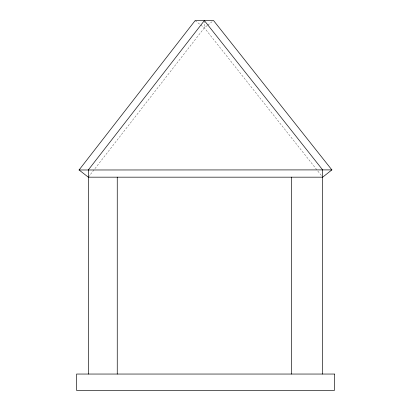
<?xml version="1.0" encoding="UTF-8"?>
<svg xmlns="http://www.w3.org/2000/svg" width="411" height="411" viewBox="0 0 411 411"><rect width="100%" height="100%" fill="white"/><g stroke="black" fill="none" stroke-linecap="round" stroke-linejoin="round"><path stroke-width="0.31" stroke-dasharray="2.06 1.54" d="M88.314 177.172L204.359 27.825L207.262 25.528M207.745 25.148L212.097 21.701M195.107 20.637L204.359 27.825L321.89 176.165M204.359 20.591L204.359 27.825"/><path stroke-width="0.62" d="M79.061 169.984L195.107 20.637L213.545 20.55L331.872 169.897L322.686 177.172L88.314 177.172L79.061 169.984L331.872 169.897M322.686 374.046L322.686 169.938L204.359 20.591L88.314 169.938L88.314 374.046M291.466 177.172L291.466 374.046M117.253 177.172L117.253 374.046M334.405 374.046L76.595 374.046L76.595 390.45L334.405 390.45L334.405 374.046"/></g></svg>
